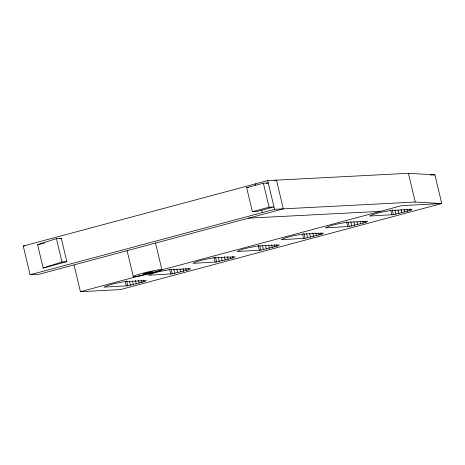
<?xml version="1.0" encoding="UTF-8"?>
<svg xmlns="http://www.w3.org/2000/svg" width="465" height="465" viewBox="0 0 465 465"><rect width="100%" height="100%" fill="white"/><g stroke="black" fill="none" stroke-linecap="round" stroke-linejoin="round"><path stroke-width="0.7" d="M411.077 210.104L411.891 209.465L390.362 210.506C383.439 211.883 375.732 212.877 369.582 216.039L393.396 214.644L409.56 210.657L411.077 210.104L410.746 208.704M143.958 281.767L146.289 280.575L124.765 281.616C117.837 282.999 110.129 283.987 103.98 287.149L127.794 285.754L143.958 281.767L143.621 280.366M188.401 269.869L190.731 268.677L169.208 269.717C162.285 271.095 154.572 272.089 148.422 275.251L172.242 273.85L188.401 269.869L188.069 268.468M232.849 257.97L235.18 256.773L213.65 257.813C206.727 259.197 199.02 260.185 192.87 263.353L216.684 261.952L232.849 257.97L232.512 256.57M277.024 246.142L279.355 244.95L257.831 245.985C250.908 247.368 243.195 248.357 237.045 251.524L260.865 250.124L277.024 246.142L276.692 244.741M321.205 234.314L323.535 233.122L302.006 234.157C295.083 235.54 287.376 236.528 281.226 239.696L305.04 238.295L321.205 234.314L320.867 232.913M365.38 222.485L367.71 221.294L346.187 222.334C339.264 223.712 331.551 224.705 325.401 227.867L349.221 226.467L365.38 222.485L365.048 221.084M37.601 244.73L56.422 238.632L61.304 238.347L66.867 261.69L43.152 268.038L37.601 244.73L44.576 242.852M43.152 268.038L61.979 261.94L66.867 261.69M59.915 238.725L61.304 238.347M276.483 180.135L283.325 208.855L38.88 274.304L30.091 274.757L23.25 246.037L267.695 180.589L408.386 173.323L434.909 174.834L441.75 203.554L120.272 289.619L80.422 291.677L74.08 265.056M252.367 211.674L269.084 207.198L273.972 206.942L257.255 211.418L252.367 211.674L246.648 187.668L263.364 183.193L268.259 182.937M274.402 180.693L275.792 180.321M266.218 183.483L267.578 183.123M30.091 274.757L274.536 209.308L415.228 202.043L441.75 203.554L401.853 205.617L80.422 291.677M430.555 175.061L434.909 174.834M246.648 187.668L248.746 187.558M248.583 218.155L380.446 211.348M23.25 246.037L24.604 245.968M408.386 173.323L415.228 202.043M409.223 209.256L409.56 210.657M406.922 209.221L407.421 211.325M404.143 209.256L404.806 212.057M401.063 209.302L401.9 212.801M398.057 210.011L398.894 213.516M394.988 209.936L395.994 214.138M392.228 209.738L393.396 214.644M390.92 210.674L391.925 214.877M362.741 221.049L363.241 223.154M360.131 221.782L360.631 223.886M357.056 221.828L357.719 224.63M353.882 221.84L354.714 225.339M350.813 221.764L351.813 225.967M348.215 222.264L349.221 226.467M346.576 221.805L347.744 226.705M318.566 232.878L319.066 234.982M315.787 232.913L316.45 235.714M312.707 232.959L313.544 236.458M309.702 233.668L310.539 237.167M306.633 233.593L307.638 237.795M303.872 233.395L305.04 238.295M302.564 234.331L303.569 238.533M267.695 180.589L274.536 209.308M263.364 183.193L269.084 207.198M274.385 244.706L274.885 246.81M271.606 244.735L272.275 247.537M255.471 183.861L255.756 185.035M261.754 210.215L262.318 212.581M268.7 245.485L269.363 248.287M265.527 245.497L266.358 248.996M262.458 245.421L263.457 249.624M259.859 245.921L260.865 250.124M258.22 245.456L259.389 250.362M230.373 257.238L230.71 258.639M227.426 256.564L228.094 259.365M224.351 256.61L225.188 260.115M221.346 257.325L222.183 260.824M218.277 257.25L219.282 261.452M215.516 257.052L216.684 261.952M214.045 257.285L215.214 262.19M185.762 268.433L186.262 270.537M182.983 268.468L183.652 271.269M180.077 269.212L180.74 272.013M176.903 269.223L177.735 272.723M173.834 269.148L174.834 273.35M171.236 269.648L172.242 273.85M169.597 269.189L170.765 274.088M155.519 242.986L161.861 269.601M141.319 280.331L141.819 282.435M138.541 280.366L139.204 283.168M135.46 280.412L136.297 283.912M127.114 250.728L133.292 276.646M132.455 281.122L133.292 284.627M129.392 281.052L130.392 285.254M126.625 280.848L127.794 285.754M125.318 281.784L126.323 285.987M56.422 238.632L61.979 261.94M138.744 276.076A14.799 1.058 -13.4 0 0 161.843 269.892A14.799 1.058 -13.4 0 0 142.139 273.403A14.799 1.058 -13.4 0 0 138.744 276.076M144.789 273.995A4.935 0.355 -13.4 0 0 152.66 271.926A4.935 0.355 -13.4 0 0 146.411 272.996A4.935 0.355 -13.4 0 0 144.789 273.995"/></g></svg>
